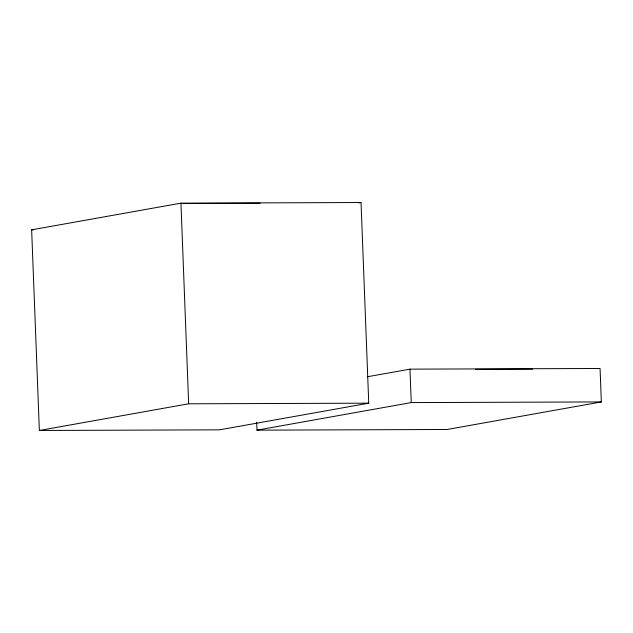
<?xml version="1.0" encoding="UTF-8"?>
<svg xmlns="http://www.w3.org/2000/svg" width="633" height="633" viewBox="0 0 633 633"><rect width="100%" height="100%" fill="white"/><g stroke="black" fill="none" stroke-linecap="round" stroke-linejoin="round"><path stroke-width="0.95" d="M31.65 229.826L180.951 203.153L361.039 202.528L368.746 403.174L219.445 429.847L39.357 430.472L31.65 229.826L33.62 229.819M359.101 202.869L361.039 202.528M39.357 430.472L188.658 403.799L368.746 403.174M367.275 376.777L409.97 369.15L600.068 368.485L601.35 401.931L447.072 429.49L256.982 430.155L256.674 422.282M256.982 430.155L411.252 402.588L601.35 401.931M182.961 203.494L260.1 203.225M475.47 369.356L532.543 369.158M409.97 369.15L411.252 402.588M180.951 203.153L188.658 403.799"/></g></svg>
